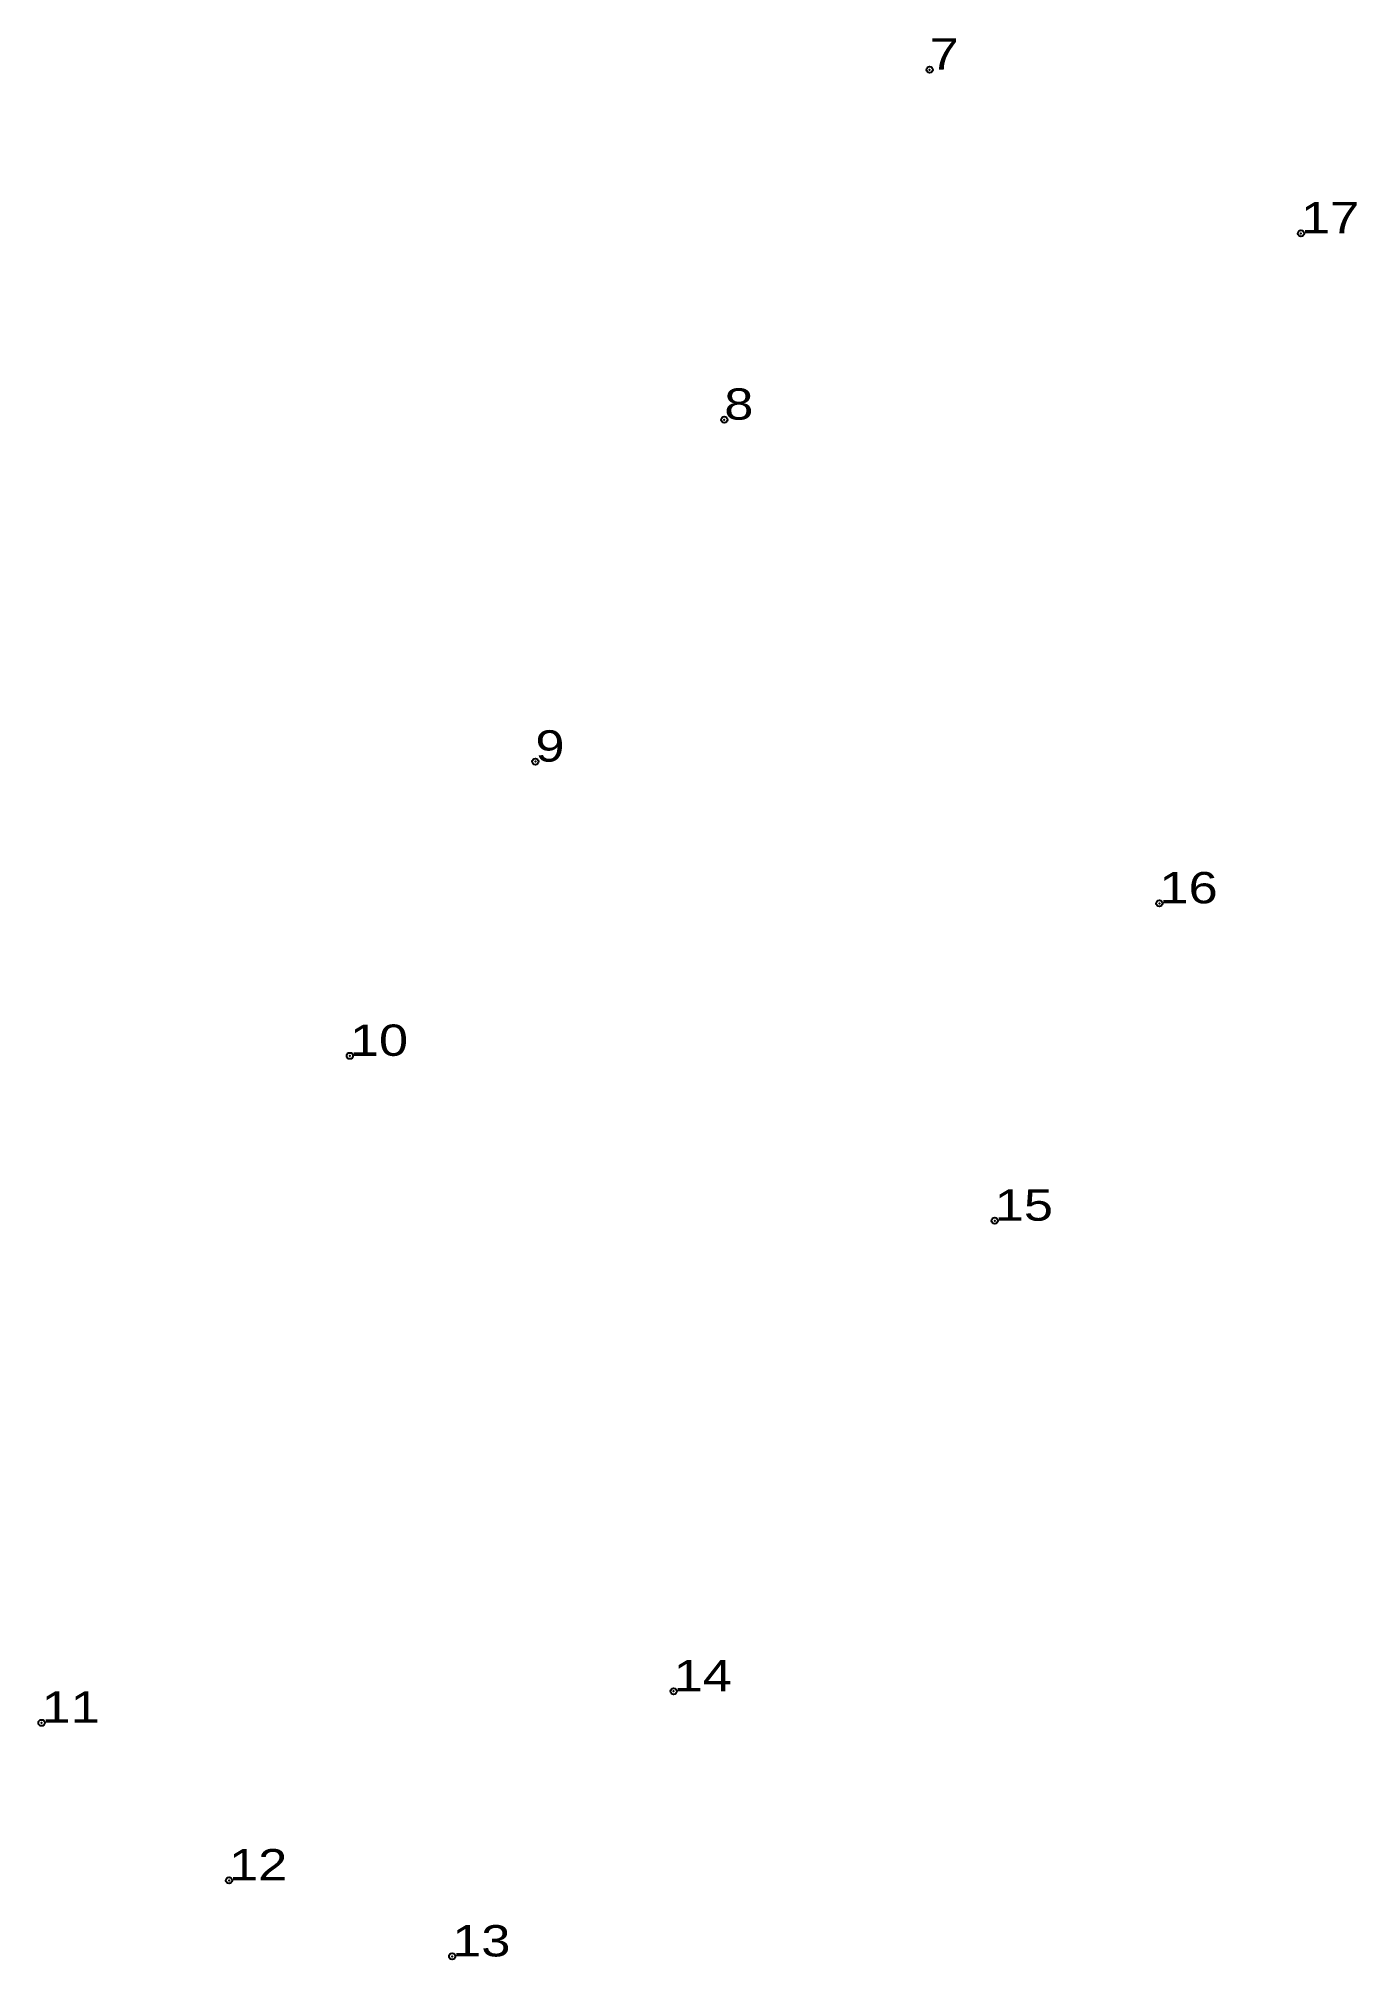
# Model space of a CAD drawing. Header units: metres. Extents: x 555522 to 555991, y 1840289 to 1841080.
# Drawn here: x 555915.7 to 555991.4, y 1840288.6 to 1840398.9 of the extents above.
import ezdxf

# ---------------------------------------------------------------- set-up
doc = ezdxf.new("R2010")
doc.units = ezdxf.units.M
doc.header["$LTSCALE"] = 0.72
doc.header["$PDMODE"] = 32
doc.header["$PDSIZE"] = 0.36
doc.layers.add('12', color=7, linetype='Continuous')
doc.layers.add('7', color=7, linetype='Continuous')

msp = doc.modelspace()

# ---------------------------------------------------------------- linework, layer by layer
at = {"layer": '7'}
for p in [(555966.9, 1840397.1), (555988.23, 1840387.7), (555955.1, 1840377), (555944.25, 1840357.36), (555980.1, 1840349.22), (555933.59, 1840340.46), (555970.64, 1840330.99), (555952.19, 1840303.96), (555915.88, 1840302.15), (555926.65, 1840293.1), (555939.47, 1840288.73)]:
    msp.add_point(p, dxfattribs=at)

# ---------------------------------------------------------------- texts
at = {"layer": '12', "width": 1.25}
for s, p in [('7', (555966.9, 1840397.1)), ('17', (555988.23, 1840387.7)), ('8', (555955.1, 1840377)), ('9', (555944.25, 1840357.36)), ('16', (555980.1, 1840349.22)), ('10', (555933.59, 1840340.46)), ('15', (555970.64, 1840330.99)), ('14', (555952.19, 1840303.96)), ('11', (555915.88, 1840302.15)), ('12', (555926.65, 1840293.1)), ('13', (555939.47, 1840288.73))]:
    msp.add_text(s, height=1.8, dxfattribs=at).set_placement(p)

doc.saveas('drawing.dxf')
